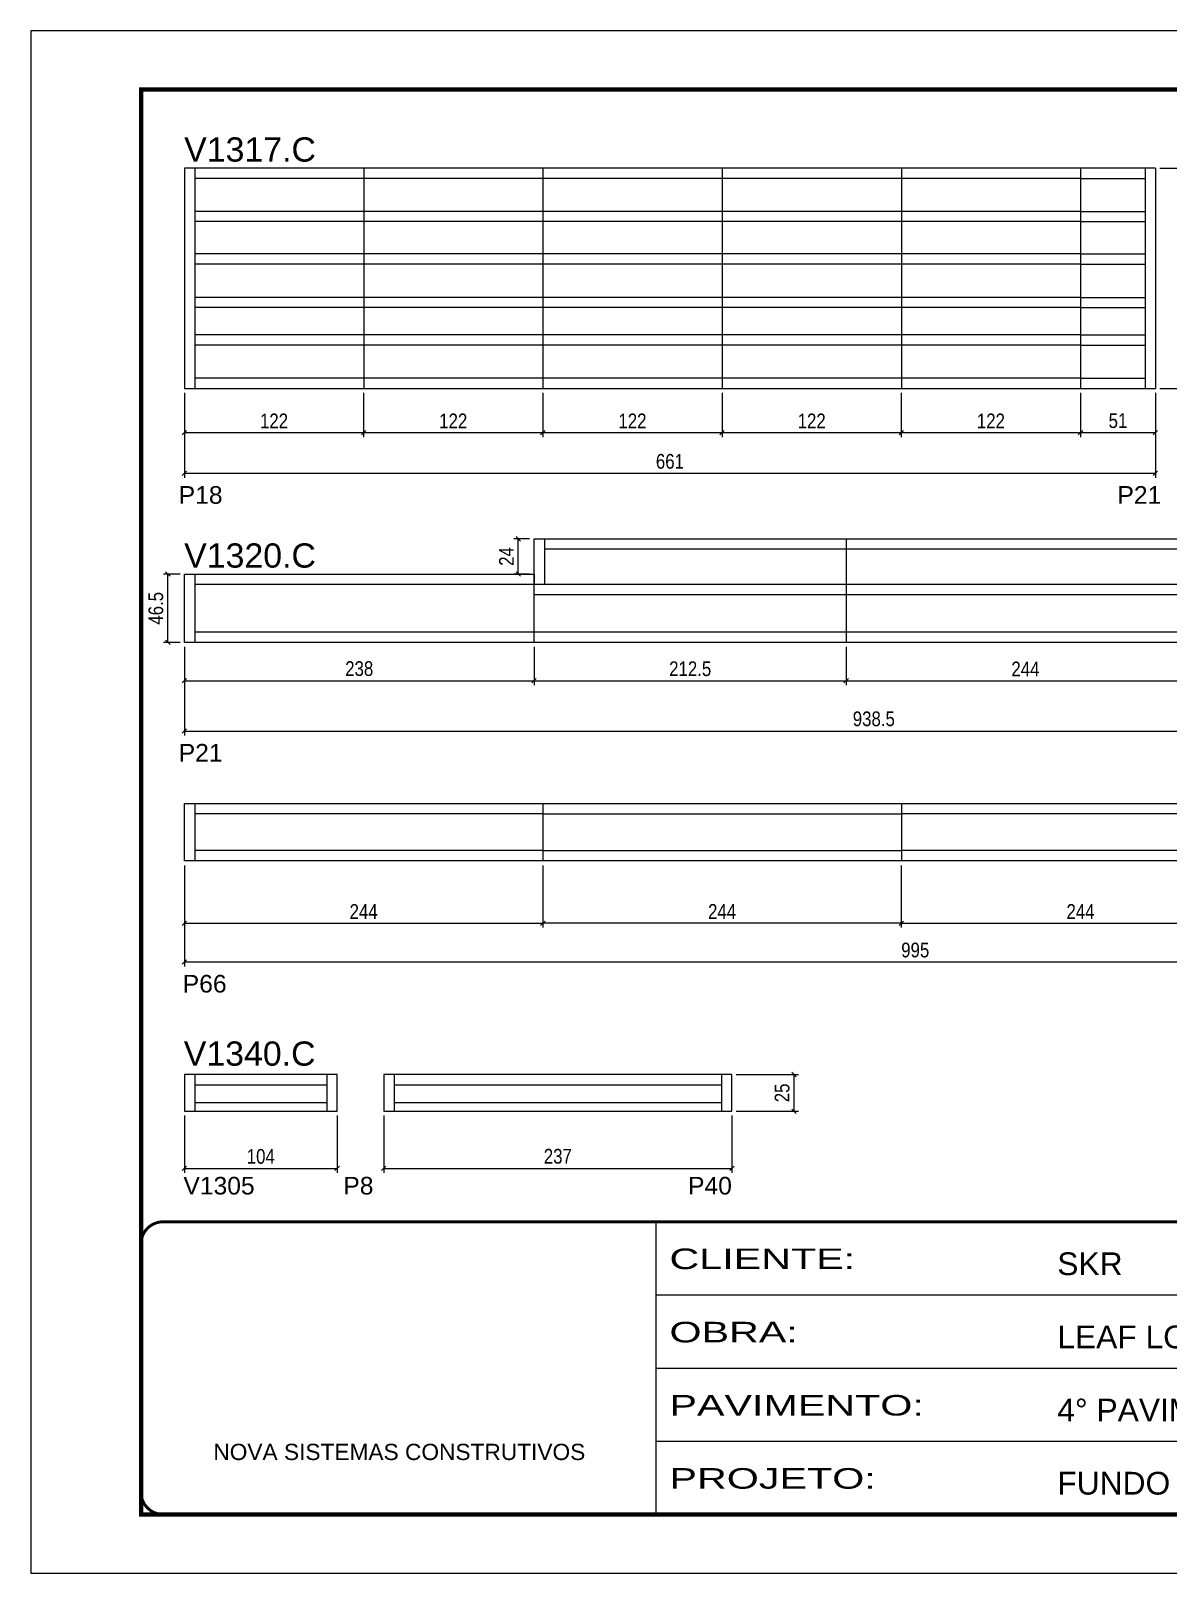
# Model space of a CAD drawing. Extents: x -4041 to 8212, y 239 to 4735.
# Drawn here: x 6727 to 7501, y 2537 to 3587 of the extents above; entities that cross this region are included whole.
import ezdxf

# ---------------------------------------------------------------- set-up
doc = ezdxf.new("R2010")
doc.units = 0
doc.linetypes.add('CONTINUO', pattern=[0])
doc.linetypes.add('DASHED', pattern=[0.75, 0.5, -0.25])
for name, color, linetype in [('5', 5, 'Continuous'), ('COTA', 241, 'Continuous'), ('NOMENCLATURA', 7, 'Continuous'), ('Painéis', 200, 'Continuous'), ('SARR_2.2x7', 40, 'Continuous')]:
    doc.layers.add(name, color=color, linetype=linetype)
doc.layers.add('Folhas', color=255, linetype='Continuous', lineweight=9)
doc.layers.add('SARRAFO DE PRESSAO', color=251, linetype='DASHED', lineweight=9)
doc.styles.add('ARIAL', font='arial.ttf')
doc.styles.add('COTA TECNICA', font='techl___.ttf', dxfattribs={"height": 10})
doc.styles.add('COTA TECNICA-50', font='techl___.ttf', dxfattribs={"height": 10})
doc.styles.get("Standard").update_dxf_attribs({"font": 'arial.ttf'})
doc.styles.add('Tecnologia', font='')
doc.styles.get('Tecnologia').set_extended_font_data('Forgotten Futurist')
doc.dimstyles.new('COTA PAINEL-50', dxfattribs={"dimtxt": 10, "dimasz": 3, "dimexe": 3, "dimexo": 3, "dimgap": 3, "dimtad": 1, "dimdec": 1, "dimzin": 12, "dimdsep": 46, "dimtxsty": 'COTA TECNICA-50', "dimblk1": 'OBLIQUE', "dimblk2": 'OBLIQUE', "dimsah": 1, "dimcen": 0.9, "dimclrd": 4, "dimclre": 4, "dimclrt": 240, "dimadec": 1, "dimazin": 3, "dimtfac": 1, "dimtdec": 1, "dimtmove": 0, "dimatfit": 3, "dimfxl": 1, "dimtolj": 1, "dimtzin": 12, "dimarcsym": 0})
doc.dimstyles.new('PAINEL', dxfattribs={"dimtxt": 10, "dimasz": 3, "dimexe": 3, "dimexo": 3, "dimgap": 3, "dimtad": 1, "dimdec": 1, "dimzin": 12, "dimdsep": 46, "dimtxsty": 'COTA TECNICA', "dimblk1": 'OBLIQUE', "dimblk2": 'OBLIQUE', "dimsah": 1, "dimcen": 0.9, "dimclrd": 4, "dimclre": 4, "dimclrt": 240, "dimadec": 1, "dimazin": 3, "dimtfac": 1, "dimtdec": 1, "dimtmove": 0, "dimatfit": 3, "dimfxl": 1, "dimtolj": 1, "dimtzin": 12, "dimarcsym": 0})

# ---------------------------------------------------------------- blocks, each defined once
blk = doc.blocks.new('9999999999')
at = {"color": 30, "linetype": 'CONTINUO'}
for p, q in [((98564.6, 34230.2), (98564.6, 34429.4)), ((98564.6, 34379.6), (99584, 34379.6)), ((98564.6, 34329.8), (99488, 34329.8)), ((98564.6, 34280), (99488, 34280))]:
    blk.add_line(p, q, dxfattribs=at)
at = {"color": 30, "linetype": 'CONTINUO', "const_width": 2}
blk.add_lwpolyline([(99584, 34230.2), (99584, 34414.4, 0.414214), (99569, 34429.4), (98229, 34429.4, 0.414214), (98214, 34414.4), (98214, 34245.2, 0.414214), (98229, 34230.2), (99584, 34230.2)], format="xyb", dxfattribs=at)
at = {"layer": 'Folhas'}
blk.add_lwpolyline([(98139, 34190.2), (99624, 34190.2), (99624, 35240.2), (98139, 35240.2)], close=True, dxfattribs=at)
at = {"layer": 'Folhas', "color": 30, "const_width": 3}
blk.add_lwpolyline([(98214, 34230.2), (99584, 34230.2), (99584, 35200.2), (98214, 35200.2)], close=True, dxfattribs=at)
at = {"color": 7, "linetype": 'Continuous', "ltscale": 5, "style": 'ARIAL'}
for s, height, p in [('SKR', 15.48, (98837.7, 34393.1)), ('LEAF LOEFGREN', 15.483, (98837.7, 34343.3)), ('4° PAVIMENTO', 15.483, (98837.7, 34293.5)), ('NOVA SISTEMAS CONSTRUTIVOS', 11.059, (98263.2, 34267.2)), ('FUNDO DE VIGAS', 15.483, (98837.7, 34243.7))]:
    blk.add_text(s, height=height, dxfattribs=at).set_placement(p)
at = {"layer": 'Folhas', "color": 7, "style": 'Tecnologia', "width": 1.5}
for s, p in [('CLIENTE:', (98573.7, 34397.2)), ('OBRA:', (98573.7, 34347.3)), ('PAVIMENTO:', (98573.7, 34297.5)), ('PROJETO:', (98573.7, 34247.7))]:
    blk.add_text(s, height=14, dxfattribs=at).set_placement(p)
blk = doc.blocks.new('_Oblique')
at = {"color": 0, "linetype": 'ByBlock', "lineweight": -2}
blk.add_line((-0.5, -0.5), (0.5, 0.5), dxfattribs=at)
blk = doc.blocks.new('*D220')
at = {"layer": 'COTA', "color": 4, "lineweight": -2, "transparency": 16777216}
for p, q in [((6831.8, 3340.2), (6831.8, 3282.4)), ((7492.8, 3340.2), (7492.8, 3282.4)), ((6831.8, 3285.4), (7492.8, 3285.4))]:
    blk.add_line(p, q, dxfattribs=at)
at = {"layer": 'Defpoints', "color": 0, "transparency": 16777216}
for p in [(6831.8, 3343.2), (7492.8, 3343.2), (7492.8, 3285.4)]:
    blk.add_point(p, dxfattribs=at)
at = {"layer": 'COTA', "color": 4, "lineweight": -2, "transparency": 16777216, "xscale": 3, "yscale": 3, "zscale": 3, "rotation": 180}
blk.add_blockref('_Oblique', (6831.8, 3285.4), dxfattribs=at)
at = {"layer": 'COTA', "color": 4, "lineweight": -2, "transparency": 16777216, "xscale": 3, "yscale": 3, "zscale": 3}
blk.add_blockref('_Oblique', (7492.8, 3285.4), dxfattribs=at)
at = {"layer": 'COTA', "color": 240, "transparency": 16777216, "insert": (7162.3, 3293.5), "char_height": 10, "attachment_point": 5, "style": 'COTA TECNICA'}
blk.add_mtext('\\A1;661', dxfattribs=at)
blk = doc.blocks.new('*D221')
at = {"layer": 'COTA', "color": 4, "lineweight": -2, "transparency": 16777216}
for p, q in [((6831.8, 3340.2), (6831.8, 3310.1)), ((6953.8, 3340.2), (6953.8, 3310.1)), ((6831.8, 3313.1), (6953.8, 3313.1))]:
    blk.add_line(p, q, dxfattribs=at)
at = {"layer": 'Defpoints', "color": 0, "transparency": 16777216}
for p in [(6831.8, 3343.2), (6953.8, 3343.2), (6953.8, 3313.1)]:
    blk.add_point(p, dxfattribs=at)
at = {"layer": 'COTA', "color": 4, "lineweight": -2, "transparency": 16777216, "xscale": 3, "yscale": 3, "zscale": 3, "rotation": 180}
blk.add_blockref('_Oblique', (6831.8, 3313.1), dxfattribs=at)
at = {"layer": 'COTA', "color": 4, "lineweight": -2, "transparency": 16777216, "xscale": 3, "yscale": 3, "zscale": 3}
blk.add_blockref('_Oblique', (6953.8, 3313.1), dxfattribs=at)
at = {"layer": 'COTA', "color": 240, "transparency": 16777216, "insert": (6892.8, 3321.1), "char_height": 10, "attachment_point": 5, "style": 'COTA TECNICA'}
blk.add_mtext('\\A1;122', dxfattribs=at)
blk = doc.blocks.new('*D222')
at = {"layer": 'COTA', "color": 4, "lineweight": -2, "transparency": 16777216}
for p, q in [((6953.8, 3340.2), (6953.8, 3310.1)), ((7075.8, 3340.2), (7075.8, 3310.1)), ((6953.8, 3313.1), (7075.8, 3313.1))]:
    blk.add_line(p, q, dxfattribs=at)
at = {"layer": 'Defpoints', "color": 0, "transparency": 16777216}
for p in [(6953.8, 3343.2), (7075.8, 3343.2), (7075.8, 3313.1)]:
    blk.add_point(p, dxfattribs=at)
at = {"layer": 'COTA', "color": 4, "lineweight": -2, "transparency": 16777216, "xscale": 3, "yscale": 3, "zscale": 3, "rotation": 180}
blk.add_blockref('_Oblique', (6953.8, 3313.1), dxfattribs=at)
at = {"layer": 'COTA', "color": 4, "lineweight": -2, "transparency": 16777216, "xscale": 3, "yscale": 3, "zscale": 3}
blk.add_blockref('_Oblique', (7075.8, 3313.1), dxfattribs=at)
at = {"layer": 'COTA', "color": 240, "transparency": 16777216, "insert": (7014.8, 3321.1), "char_height": 10, "attachment_point": 5, "style": 'COTA TECNICA'}
blk.add_mtext('\\A1;122', dxfattribs=at)
blk = doc.blocks.new('*D223')
at = {"layer": 'COTA', "color": 4, "lineweight": -2, "transparency": 16777216}
for p, q in [((7075.8, 3340.2), (7075.8, 3310.1)), ((7197.8, 3340.2), (7197.8, 3310.1)), ((7075.8, 3313.1), (7197.8, 3313.1))]:
    blk.add_line(p, q, dxfattribs=at)
at = {"layer": 'Defpoints', "color": 0, "transparency": 16777216}
for p in [(7075.8, 3343.2), (7197.8, 3343.2), (7197.8, 3313.1)]:
    blk.add_point(p, dxfattribs=at)
at = {"layer": 'COTA', "color": 4, "lineweight": -2, "transparency": 16777216, "xscale": 3, "yscale": 3, "zscale": 3, "rotation": 180}
blk.add_blockref('_Oblique', (7075.8, 3313.1), dxfattribs=at)
at = {"layer": 'COTA', "color": 4, "lineweight": -2, "transparency": 16777216, "xscale": 3, "yscale": 3, "zscale": 3}
blk.add_blockref('_Oblique', (7197.8, 3313.1), dxfattribs=at)
at = {"layer": 'COTA', "color": 240, "transparency": 16777216, "insert": (7136.8, 3321.1), "char_height": 10, "attachment_point": 5, "style": 'COTA TECNICA'}
blk.add_mtext('\\A1;122', dxfattribs=at)
blk = doc.blocks.new('*D224')
at = {"layer": 'COTA', "color": 4, "lineweight": -2, "transparency": 16777216}
for p, q in [((7197.8, 3340.2), (7197.8, 3310.1)), ((7319.8, 3340.2), (7319.8, 3310.1)), ((7197.8, 3313.1), (7319.8, 3313.1))]:
    blk.add_line(p, q, dxfattribs=at)
at = {"layer": 'Defpoints', "color": 0, "transparency": 16777216}
for p in [(7197.8, 3343.2), (7319.8, 3343.2), (7319.8, 3313.1)]:
    blk.add_point(p, dxfattribs=at)
at = {"layer": 'COTA', "color": 4, "lineweight": -2, "transparency": 16777216, "xscale": 3, "yscale": 3, "zscale": 3, "rotation": 180}
blk.add_blockref('_Oblique', (7197.8, 3313.1), dxfattribs=at)
at = {"layer": 'COTA', "color": 4, "lineweight": -2, "transparency": 16777216, "xscale": 3, "yscale": 3, "zscale": 3}
blk.add_blockref('_Oblique', (7319.8, 3313.1), dxfattribs=at)
at = {"layer": 'COTA', "color": 240, "transparency": 16777216, "insert": (7258.8, 3321.1), "char_height": 10, "attachment_point": 5, "style": 'COTA TECNICA'}
blk.add_mtext('\\A1;122', dxfattribs=at)
blk = doc.blocks.new('*D225')
at = {"layer": 'COTA', "color": 4, "lineweight": -2, "transparency": 16777216}
for p, q in [((7319.8, 3340.2), (7319.8, 3310.1)), ((7441.8, 3340.2), (7441.8, 3310.1)), ((7319.8, 3313.1), (7441.8, 3313.1))]:
    blk.add_line(p, q, dxfattribs=at)
at = {"layer": 'Defpoints', "color": 0, "transparency": 16777216}
for p in [(7319.8, 3343.2), (7441.8, 3343.2), (7441.8, 3313.1)]:
    blk.add_point(p, dxfattribs=at)
at = {"layer": 'COTA', "color": 4, "lineweight": -2, "transparency": 16777216, "xscale": 3, "yscale": 3, "zscale": 3, "rotation": 180}
blk.add_blockref('_Oblique', (7319.8, 3313.1), dxfattribs=at)
at = {"layer": 'COTA', "color": 4, "lineweight": -2, "transparency": 16777216, "xscale": 3, "yscale": 3, "zscale": 3}
blk.add_blockref('_Oblique', (7441.8, 3313.1), dxfattribs=at)
at = {"layer": 'COTA', "color": 240, "transparency": 16777216, "insert": (7380.8, 3321.1), "char_height": 10, "attachment_point": 5, "style": 'COTA TECNICA'}
blk.add_mtext('\\A1;122', dxfattribs=at)
blk = doc.blocks.new('*D226')
at = {"layer": 'COTA', "color": 4, "lineweight": -2, "transparency": 16777216}
for p, q in [((7441.8, 3340.2), (7441.8, 3310.1)), ((7492.8, 3340.2), (7492.8, 3310.1)), ((7441.8, 3313.1), (7492.8, 3313.1))]:
    blk.add_line(p, q, dxfattribs=at)
at = {"layer": 'Defpoints', "color": 0, "transparency": 16777216}
for p in [(7441.8, 3343.2), (7492.8, 3343.2), (7492.8, 3313.1)]:
    blk.add_point(p, dxfattribs=at)
at = {"layer": 'COTA', "color": 4, "lineweight": -2, "transparency": 16777216, "xscale": 3, "yscale": 3, "zscale": 3, "rotation": 180}
blk.add_blockref('_Oblique', (7441.8, 3313.1), dxfattribs=at)
at = {"layer": 'COTA', "color": 4, "lineweight": -2, "transparency": 16777216, "xscale": 3, "yscale": 3, "zscale": 3}
blk.add_blockref('_Oblique', (7492.8, 3313.1), dxfattribs=at)
at = {"layer": 'COTA', "color": 240, "transparency": 16777216, "insert": (7467.3, 3321.2), "char_height": 10, "attachment_point": 5, "style": 'COTA TECNICA'}
blk.add_mtext('\\A1;51', dxfattribs=at)
blk = doc.blocks.new('*D227')
at = {"layer": 'COTA', "color": 4, "lineweight": -2, "transparency": 16777216}
for p, q in [((7495.8, 3493.2), (7533.5, 3493.2)), ((7530.5, 3493.2), (7530.5, 3343.2)), ((7495.8, 3343.2), (7533.5, 3343.2))]:
    blk.add_line(p, q, dxfattribs=at)
at = {"layer": 'Defpoints', "color": 0, "transparency": 16777216}
for p in [(7492.8, 3493.2), (7492.8, 3343.2), (7530.5, 3343.2)]:
    blk.add_point(p, dxfattribs=at)
at = {"layer": 'COTA', "color": 4, "lineweight": -2, "transparency": 16777216, "xscale": 3, "yscale": 3, "zscale": 3}
for p, rotation in [((7530.5, 3493.2), 90), ((7530.5, 3343.2), 270)]:
    blk.add_blockref('_Oblique', p, dxfattribs=dict(at, rotation=rotation))
at = {"layer": 'COTA', "color": 240, "transparency": 16777216, "insert": (7522.4, 3418.2), "char_height": 10, "attachment_point": 5, "rotation": 90, "style": 'COTA TECNICA'}
blk.add_mtext('\\A1;150', dxfattribs=at)
blk = doc.blocks.new('*D228')
at = {"layer": 'COTA', "color": 4, "lineweight": -2, "transparency": 16777216}
for p, q in [((6828.8, 3216.8), (6817.5, 3216.8)), ((6820.5, 3170.3), (6820.5, 3216.8)), ((6828.8, 3170.3), (6817.5, 3170.3))]:
    blk.add_line(p, q, dxfattribs=at)
at = {"layer": 'Defpoints', "color": 0, "transparency": 16777216}
for p in [(6820.5, 3216.8), (6831.8, 3216.8), (6831.8, 3170.3)]:
    blk.add_point(p, dxfattribs=at)
at = {"layer": 'COTA', "color": 4, "lineweight": -2, "transparency": 16777216, "xscale": 3, "yscale": 3, "zscale": 3}
for p, rotation in [((6820.5, 3216.8), 90), ((6820.5, 3170.3), 270)]:
    blk.add_blockref('_Oblique', p, dxfattribs=dict(at, rotation=rotation))
at = {"layer": 'COTA', "color": 240, "transparency": 16777216, "insert": (6812.4, 3193.5), "char_height": 10, "attachment_point": 5, "rotation": 90, "style": 'COTA TECNICA'}
blk.add_mtext('\\A1;46.5', dxfattribs=at)
blk = doc.blocks.new('*D230')
at = {"layer": 'COTA', "color": 4, "lineweight": -2, "transparency": 16777216}
for p, q in [((7066.8, 3240.8), (7056.1, 3240.8)), ((7059.1, 3216.8), (7059.1, 3240.8)), ((7066.8, 3216.8), (7056.1, 3216.8))]:
    blk.add_line(p, q, dxfattribs=at)
at = {"layer": 'Defpoints', "color": 0, "transparency": 16777216}
for p in [(7059.1, 3240.8), (7069.8, 3240.8), (7069.8, 3216.8)]:
    blk.add_point(p, dxfattribs=at)
at = {"layer": 'COTA', "color": 4, "lineweight": -2, "transparency": 16777216, "xscale": 3, "yscale": 3, "zscale": 3}
for p, rotation in [((7059.1, 3240.8), 90), ((7059.1, 3216.8), 270)]:
    blk.add_blockref('_Oblique', p, dxfattribs=dict(at, rotation=rotation))
at = {"layer": 'COTA', "color": 240, "transparency": 16777216, "insert": (7051, 3228.8), "char_height": 10, "attachment_point": 5, "rotation": 90, "style": 'COTA TECNICA'}
blk.add_mtext('\\A1;24', dxfattribs=at)
blk = doc.blocks.new('*D231')
at = {"layer": 'COTA', "color": 4, "lineweight": -2, "transparency": 16777216}
for p, q in [((6831.8, 3167.3), (6831.8, 3106.9)), ((7770.3, 3167.3), (7770.3, 3106.9)), ((6831.8, 3109.9), (7770.3, 3109.9))]:
    blk.add_line(p, q, dxfattribs=at)
at = {"layer": 'Defpoints', "color": 0, "transparency": 16777216}
for p in [(6831.8, 3170.3), (7770.3, 3170.3), (7770.3, 3109.9)]:
    blk.add_point(p, dxfattribs=at)
at = {"layer": 'COTA', "color": 4, "lineweight": -2, "transparency": 16777216, "xscale": 3, "yscale": 3, "zscale": 3, "rotation": 180}
blk.add_blockref('_Oblique', (6831.8, 3109.9), dxfattribs=at)
at = {"layer": 'COTA', "color": 4, "lineweight": -2, "transparency": 16777216, "xscale": 3, "yscale": 3, "zscale": 3}
blk.add_blockref('_Oblique', (7770.3, 3109.9), dxfattribs=at)
at = {"layer": 'COTA', "color": 240, "transparency": 16777216, "insert": (7301.1, 3118.2), "char_height": 10, "attachment_point": 5, "style": 'COTA TECNICA'}
blk.add_mtext('\\A1;938.5', dxfattribs=at)
blk = doc.blocks.new('*D232')
at = {"layer": 'COTA', "color": 4, "lineweight": -2, "transparency": 16777216}
for p, q in [((6831.8, 3167.3), (6831.8, 3141.2)), ((7069.8, 3167.3), (7069.8, 3141.2)), ((6831.8, 3144.2), (7069.8, 3144.2))]:
    blk.add_line(p, q, dxfattribs=at)
at = {"layer": 'Defpoints', "color": 0, "transparency": 16777216}
for p in [(6831.8, 3170.3), (7069.8, 3170.3), (7069.8, 3144.2)]:
    blk.add_point(p, dxfattribs=at)
at = {"layer": 'COTA', "color": 4, "lineweight": -2, "transparency": 16777216, "xscale": 3, "yscale": 3, "zscale": 3, "rotation": 180}
blk.add_blockref('_Oblique', (6831.8, 3144.2), dxfattribs=at)
at = {"layer": 'COTA', "color": 4, "lineweight": -2, "transparency": 16777216, "xscale": 3, "yscale": 3, "zscale": 3}
blk.add_blockref('_Oblique', (7069.8, 3144.2), dxfattribs=at)
at = {"layer": 'COTA', "color": 240, "transparency": 16777216, "insert": (6950.8, 3152.4), "char_height": 10, "attachment_point": 5, "style": 'COTA TECNICA'}
blk.add_mtext('\\A1;238', dxfattribs=at)
blk = doc.blocks.new('*D233')
at = {"layer": 'COTA', "color": 4, "lineweight": -2, "transparency": 16777216}
for p, q in [((7069.8, 3167.3), (7069.8, 3141.2)), ((7282.3, 3167.3), (7282.3, 3141.2)), ((7069.8, 3144.2), (7282.3, 3144.2))]:
    blk.add_line(p, q, dxfattribs=at)
at = {"layer": 'Defpoints', "color": 0, "transparency": 16777216}
for p in [(7069.8, 3170.3), (7282.3, 3170.3), (7282.3, 3144.2)]:
    blk.add_point(p, dxfattribs=at)
at = {"layer": 'COTA', "color": 4, "lineweight": -2, "transparency": 16777216, "xscale": 3, "yscale": 3, "zscale": 3, "rotation": 180}
blk.add_blockref('_Oblique', (7069.8, 3144.2), dxfattribs=at)
at = {"layer": 'COTA', "color": 4, "lineweight": -2, "transparency": 16777216, "xscale": 3, "yscale": 3, "zscale": 3}
blk.add_blockref('_Oblique', (7282.3, 3144.2), dxfattribs=at)
at = {"layer": 'COTA', "color": 240, "transparency": 16777216, "insert": (7176.1, 3152.3), "char_height": 10, "attachment_point": 5, "style": 'COTA TECNICA'}
blk.add_mtext('\\A1;212.5', dxfattribs=at)
blk = doc.blocks.new('*D234')
at = {"layer": 'COTA', "color": 4, "lineweight": -2, "transparency": 16777216}
for p, q in [((7282.3, 3167.3), (7282.3, 3141.2)), ((7526.3, 3167.3), (7526.3, 3141.2)), ((7282.3, 3144.2), (7526.3, 3144.2))]:
    blk.add_line(p, q, dxfattribs=at)
at = {"layer": 'Defpoints', "color": 0, "transparency": 16777216}
for p in [(7282.3, 3170.3), (7526.3, 3170.3), (7526.3, 3144.2)]:
    blk.add_point(p, dxfattribs=at)
at = {"layer": 'COTA', "color": 4, "lineweight": -2, "transparency": 16777216, "xscale": 3, "yscale": 3, "zscale": 3, "rotation": 180}
blk.add_blockref('_Oblique', (7282.3, 3144.2), dxfattribs=at)
at = {"layer": 'COTA', "color": 4, "lineweight": -2, "transparency": 16777216, "xscale": 3, "yscale": 3, "zscale": 3}
blk.add_blockref('_Oblique', (7526.3, 3144.2), dxfattribs=at)
at = {"layer": 'COTA', "color": 240, "transparency": 16777216, "insert": (7404.3, 3152.2), "char_height": 10, "attachment_point": 5, "style": 'COTA TECNICA'}
blk.add_mtext('\\A1;244', dxfattribs=at)
blk = doc.blocks.new('*D237')
at = {"layer": 'COTA', "color": 4, "lineweight": -2, "transparency": 16777216}
for p, q in [((6831.8, 3018.5), (6831.8, 2949.7)), ((7826.8, 3018.5), (7826.8, 2949.7)), ((7826.8, 2952.7), (6831.8, 2952.7))]:
    blk.add_line(p, q, dxfattribs=at)
at = {"layer": 'Defpoints', "color": 0, "transparency": 16777216}
for p in [(6831.8, 3021.5), (7826.8, 3021.5), (6831.8, 2952.7)]:
    blk.add_point(p, dxfattribs=at)
at = {"layer": 'COTA', "color": 4, "lineweight": -2, "transparency": 16777216, "xscale": 3, "yscale": 3, "zscale": 3, "rotation": 180}
blk.add_blockref('_Oblique', (6831.8, 2952.7), dxfattribs=at)
at = {"layer": 'COTA', "color": 4, "lineweight": -2, "transparency": 16777216, "xscale": 3, "yscale": 3, "zscale": 3}
blk.add_blockref('_Oblique', (7826.8, 2952.7), dxfattribs=at)
at = {"layer": 'COTA', "color": 240, "transparency": 16777216, "insert": (7329.3, 2960.8), "char_height": 10, "attachment_point": 5, "style": 'COTA TECNICA'}
blk.add_mtext('\\A1;995', dxfattribs=at)
blk = doc.blocks.new('*D238')
at = {"layer": 'COTA', "color": 4, "lineweight": -2, "transparency": 16777216}
for p, q in [((6831.8, 3018.5), (6831.8, 2976.1)), ((7075.8, 3018.5), (7075.8, 2976.1)), ((6831.8, 2979.1), (7075.8, 2979.1))]:
    blk.add_line(p, q, dxfattribs=at)
at = {"layer": 'Defpoints', "color": 0, "transparency": 16777216}
for p in [(6831.8, 3021.5), (7075.8, 3021.5), (7075.8, 2979.1)]:
    blk.add_point(p, dxfattribs=at)
at = {"layer": 'COTA', "color": 4, "lineweight": -2, "transparency": 16777216, "xscale": 3, "yscale": 3, "zscale": 3, "rotation": 180}
blk.add_blockref('_Oblique', (6831.8, 2979.1), dxfattribs=at)
at = {"layer": 'COTA', "color": 4, "lineweight": -2, "transparency": 16777216, "xscale": 3, "yscale": 3, "zscale": 3}
blk.add_blockref('_Oblique', (7075.8, 2979.1), dxfattribs=at)
at = {"layer": 'COTA', "color": 240, "transparency": 16777216, "insert": (6953.8, 2987.1), "char_height": 10, "attachment_point": 5, "style": 'COTA TECNICA'}
blk.add_mtext('\\A1;244', dxfattribs=at)
blk = doc.blocks.new('*D239')
at = {"layer": 'COTA', "color": 4, "lineweight": -2, "transparency": 16777216}
for p, q in [((7075.8, 3018.5), (7075.8, 2976.1)), ((7319.8, 3018.5), (7319.8, 2976.1)), ((7319.8, 2979.1), (7075.8, 2979.1))]:
    blk.add_line(p, q, dxfattribs=at)
at = {"layer": 'Defpoints', "color": 0, "transparency": 16777216}
for p in [(7075.8, 3021.5), (7319.8, 3021.5), (7075.8, 2979.1)]:
    blk.add_point(p, dxfattribs=at)
at = {"layer": 'COTA', "color": 4, "lineweight": -2, "transparency": 16777216, "xscale": 3, "yscale": 3, "zscale": 3, "rotation": 180}
blk.add_blockref('_Oblique', (7075.8, 2979.1), dxfattribs=at)
at = {"layer": 'COTA', "color": 4, "lineweight": -2, "transparency": 16777216, "xscale": 3, "yscale": 3, "zscale": 3}
blk.add_blockref('_Oblique', (7319.8, 2979.1), dxfattribs=at)
at = {"layer": 'COTA', "color": 240, "transparency": 16777216, "insert": (7197.8, 2987.1), "char_height": 10, "attachment_point": 5, "style": 'COTA TECNICA'}
blk.add_mtext('\\A1;244', dxfattribs=at)
blk = doc.blocks.new('*D240')
at = {"layer": 'COTA', "color": 4, "lineweight": -2, "transparency": 16777216}
for p, q in [((7319.8, 3018.5), (7319.8, 2976.1)), ((7563.8, 3018.5), (7563.8, 2976.1)), ((7319.8, 2979.1), (7563.8, 2979.1))]:
    blk.add_line(p, q, dxfattribs=at)
at = {"layer": 'Defpoints', "color": 0, "transparency": 16777216}
for p in [(7319.8, 3021.5), (7563.8, 3021.5), (7563.8, 2979.1)]:
    blk.add_point(p, dxfattribs=at)
at = {"layer": 'COTA', "color": 4, "lineweight": -2, "transparency": 16777216, "xscale": 3, "yscale": 3, "zscale": 3, "rotation": 180}
blk.add_blockref('_Oblique', (7319.8, 2979.1), dxfattribs=at)
at = {"layer": 'COTA', "color": 4, "lineweight": -2, "transparency": 16777216, "xscale": 3, "yscale": 3, "zscale": 3}
blk.add_blockref('_Oblique', (7563.8, 2979.1), dxfattribs=at)
at = {"layer": 'COTA', "color": 240, "transparency": 16777216, "insert": (7441.8, 2987.1), "char_height": 10, "attachment_point": 5, "style": 'COTA TECNICA'}
blk.add_mtext('\\A1;244', dxfattribs=at)
blk = doc.blocks.new('*D360')
at = {"layer": 'COTA', "color": 4, "linetype": 'ByBlock', "lineweight": -2, "transparency": 16777216}
for p, q in [((6831.8, 2848.1), (6831.8, 2809.2)), ((6935.8, 2848.1), (6935.8, 2809.2)), ((6831.8, 2812.2), (6935.8, 2812.2))]:
    blk.add_line(p, q, dxfattribs=at)
at = {"layer": 'Defpoints', "color": 0, "linetype": 'ByBlock', "transparency": 16777216}
for p in [(6831.8, 2851.1), (6935.8, 2851.1), (6935.8, 2812.2)]:
    blk.add_point(p, dxfattribs=at)
at = {"layer": 'COTA', "color": 4, "linetype": 'ByBlock', "lineweight": -2, "transparency": 16777216, "xscale": 3, "yscale": 3, "zscale": 3, "rotation": 180}
blk.add_blockref('_Oblique', (6831.8, 2812.2), dxfattribs=at)
at = {"layer": 'COTA', "color": 4, "linetype": 'ByBlock', "lineweight": -2, "transparency": 16777216, "xscale": 3, "yscale": 3, "zscale": 3}
blk.add_blockref('_Oblique', (6935.8, 2812.2), dxfattribs=at)
at = {"layer": 'COTA', "color": 240, "linetype": 'ByBlock', "transparency": 16777216, "insert": (6883.8, 2820.3), "char_height": 10, "attachment_point": 5, "style": 'COTA TECNICA-50'}
blk.add_mtext('\\A1;104', dxfattribs=at)
blk = doc.blocks.new('*D361')
at = {"layer": 'COTA', "color": 4, "linetype": 'ByBlock', "lineweight": -2, "transparency": 16777216}
for p, q in [((6967.5, 2848.1), (6967.5, 2809.2)), ((7204.5, 2848.1), (7204.5, 2809.2)), ((6967.5, 2812.2), (7204.5, 2812.2))]:
    blk.add_line(p, q, dxfattribs=at)
at = {"layer": 'Defpoints', "color": 0, "linetype": 'ByBlock', "transparency": 16777216}
for p in [(6967.5, 2851.1), (7204.5, 2851.1), (7204.5, 2812.2)]:
    blk.add_point(p, dxfattribs=at)
at = {"layer": 'COTA', "color": 4, "linetype": 'ByBlock', "lineweight": -2, "transparency": 16777216, "xscale": 3, "yscale": 3, "zscale": 3, "rotation": 180}
blk.add_blockref('_Oblique', (6967.5, 2812.2), dxfattribs=at)
at = {"layer": 'COTA', "color": 4, "linetype": 'ByBlock', "lineweight": -2, "transparency": 16777216, "xscale": 3, "yscale": 3, "zscale": 3}
blk.add_blockref('_Oblique', (7204.5, 2812.2), dxfattribs=at)
at = {"layer": 'COTA', "color": 240, "linetype": 'ByBlock', "transparency": 16777216, "insert": (7086, 2820.4), "char_height": 10, "attachment_point": 5, "style": 'COTA TECNICA-50'}
blk.add_mtext('\\A1;237', dxfattribs=at)
blk = doc.blocks.new('*D362')
at = {"layer": 'COTA', "color": 4, "lineweight": -2, "transparency": 16777216}
for p, q in [((7207.5, 2876.1), (7249.8, 2876.1)), ((7246.8, 2851.1), (7246.8, 2876.1)), ((7207.5, 2851.1), (7249.8, 2851.1))]:
    blk.add_line(p, q, dxfattribs=at)
at = {"layer": 'Defpoints', "color": 0, "transparency": 16777216}
for p in [(7204.5, 2876.1), (7246.8, 2876.1), (7204.5, 2851.1)]:
    blk.add_point(p, dxfattribs=at)
at = {"layer": 'COTA', "color": 4, "lineweight": -2, "transparency": 16777216, "xscale": 3, "yscale": 3, "zscale": 3}
for p, rotation in [((7246.8, 2876.1), 90), ((7246.8, 2851.1), 270)]:
    blk.add_blockref('_Oblique', p, dxfattribs=dict(at, rotation=rotation))
at = {"layer": 'COTA', "color": 240, "transparency": 16777216, "insert": (7238.7, 2863.6), "char_height": 10, "attachment_point": 5, "rotation": 90, "style": 'COTA TECNICA'}
blk.add_mtext('\\A1;25', dxfattribs=at)

msp = doc.modelspace()

# ---------------------------------------------------------------- linework, layer by layer
at = {"layer": 'COTA'}
for p in [(7069.84, 3216.77), (7076.84, 3209.77)]:
    msp.add_line(p, (7069.84, 3209.77), dxfattribs=at)
at = {"layer": 'Painéis'}
for p, q in [((7492.84, 3493.18), (6831.84, 3493.18)), ((6831.84, 3493.18), (6831.84, 3343.18)), ((6953.84, 3493.18), (6953.84, 3343.18)), ((7075.84, 3493.18), (7075.84, 3343.18)), ((7197.84, 3493.18), (7197.84, 3343.18)), ((7319.84, 3493.18), (7319.84, 3343.18)), ((7441.84, 3493.18), (7441.84, 3343.18)), ((7492.84, 3493.18), (7492.84, 3343.18)), ((6831.84, 3343.18), (7492.84, 3343.18)), ((7069.84, 3170.27), (7069.84, 3240.77)), ((7069.84, 3240.77), (7770.24, 3240.77)), ((7282.24, 3240.77), (7282.34, 3170.27)), ((6831.84, 3216.77), (7069.84, 3216.77)), ((6831.84, 3170.27), (6831.84, 3216.77)), ((7770.34, 3170.27), (6831.84, 3170.27)), ((7075.84, 3060.54), (7075.84, 3021.54)), ((7075.84, 3060.54), (7075.84, 3021.54)), ((7319.84, 3060.54), (7319.84, 3021.54)), ((7319.84, 3060.54), (7319.84, 3021.54))]:
    msp.add_line(p, q, dxfattribs=at)
msp.add_lwpolyline([(6831.84, 3060.54), (7826.84, 3060.54), (7826.84, 3021.54), (6831.84, 3021.54)], close=True, dxfattribs=at)
at = {"layer": 'Painéis', "linetype": 'ByBlock'}
for points in [[(6831.84, 2876.06), (6831.84, 2851.06), (6935.84, 2851.06), (6935.84, 2876.06)], [(6967.52, 2876.06), (6967.52, 2851.06), (7204.52, 2851.06), (7204.52, 2876.06)]]:
    msp.add_lwpolyline(points, close=True, dxfattribs=at)
at = {"layer": 'SARR_2.2x7', "linetype": 'Continuous'}
for p, q in [((6838.84, 3493.18), (6838.84, 3343.18)), ((6953.84, 3486.18), (6838.84, 3486.18)), ((7075.84, 3486.18), (6953.84, 3486.18)), ((7197.84, 3486.18), (7075.84, 3486.18)), ((7319.84, 3486.18), (7197.84, 3486.18)), ((7441.84, 3486.18), (7319.84, 3486.18)), ((7441.84, 3486.18), (7485.84, 3486.18)), ((7485.84, 3493.18), (7485.84, 3343.18)), ((6953.84, 3463.74), (6838.84, 3463.74)), ((6953.84, 3456.74), (6838.84, 3456.74)), ((7075.84, 3463.74), (6953.84, 3463.74)), ((7075.84, 3456.74), (6953.84, 3456.74)), ((7197.84, 3463.74), (7075.84, 3463.74)), ((7197.84, 3456.74), (7075.84, 3456.74)), ((7319.84, 3463.74), (7197.84, 3463.74)), ((7319.84, 3456.74), (7197.84, 3456.74)), ((7441.84, 3463.74), (7319.84, 3463.74)), ((7441.84, 3456.74), (7319.84, 3456.74)), ((7441.84, 3463.74), (7485.84, 3463.74)), ((7441.84, 3456.74), (7485.84, 3456.74)), ((6953.84, 3434.81), (6838.84, 3434.81)), ((7075.84, 3434.81), (6953.84, 3434.81)), ((7197.84, 3434.81), (7075.84, 3434.81)), ((7319.84, 3434.81), (7197.84, 3434.81)), ((7441.84, 3434.81), (7319.84, 3434.81)), ((7441.84, 3434.81), (7485.84, 3434.81)), ((6953.84, 3427.81), (6838.84, 3427.81)), ((7075.84, 3427.81), (6953.84, 3427.81)), ((7197.84, 3427.81), (7075.84, 3427.81)), ((7319.84, 3427.81), (7197.84, 3427.81)), ((7441.84, 3427.81), (7319.84, 3427.81)), ((7441.84, 3427.81), (7485.84, 3427.81)), ((6953.84, 3405.19), (6838.84, 3405.19)), ((7075.84, 3405.19), (6953.84, 3405.19)), ((7197.84, 3405.19), (7075.84, 3405.19)), ((7319.84, 3405.19), (7197.84, 3405.19)), ((7441.84, 3405.19), (7319.84, 3405.19)), ((7441.84, 3405.19), (7485.84, 3405.19)), ((6953.84, 3398.19), (6838.84, 3398.19)), ((7075.84, 3398.19), (6953.84, 3398.19)), ((7197.84, 3398.19), (7075.84, 3398.19)), ((7319.84, 3398.19), (7197.84, 3398.19)), ((7441.84, 3398.19), (7319.84, 3398.19)), ((7441.84, 3398.19), (7485.84, 3398.19)), ((6953.84, 3379.63), (6838.84, 3379.63)), ((6953.84, 3372.63), (6838.84, 3372.63)), ((7075.84, 3379.63), (6953.84, 3379.63)), ((7075.84, 3372.63), (6953.84, 3372.63)), ((7197.84, 3379.63), (7075.84, 3379.63)), ((7197.84, 3372.63), (7075.84, 3372.63)), ((7319.84, 3379.63), (7197.84, 3379.63)), ((7319.84, 3372.63), (7197.84, 3372.63)), ((7441.84, 3379.63), (7319.84, 3379.63)), ((7441.84, 3372.63), (7319.84, 3372.63)), ((7441.84, 3379.63), (7485.84, 3379.63)), ((7441.84, 3372.63), (7485.84, 3372.63)), ((6953.84, 3350.18), (6838.84, 3350.18)), ((7075.84, 3350.18), (6953.84, 3350.18)), ((7197.84, 3350.18), (7075.84, 3350.18)), ((7319.84, 3350.18), (7197.84, 3350.18)), ((7441.84, 3350.18), (7319.84, 3350.18)), ((7441.84, 3350.18), (7485.84, 3350.18)), ((7076.84, 3240.77), (7076.84, 3209.77)), ((7282.25, 3233.77), (7076.84, 3233.77)), ((7526.25, 3233.77), (7282.25, 3233.77)), ((6838.84, 3216.77), (6838.84, 3170.27)), ((7069.84, 3209.77), (6838.84, 3209.77)), ((7282.3, 3202.77), (7069.84, 3202.77)), ((7282.29, 3209.77), (7076.84, 3209.77)), ((7526.29, 3209.77), (7282.29, 3209.77)), ((7526.3, 3202.77), (7282.3, 3202.77)), ((7282.33, 3177.27), (6838.84, 3177.27)), ((7526.33, 3177.27), (7282.33, 3177.27)), ((6838.84, 3060.54), (6838.84, 3021.54)), ((7075.84, 3053.54), (6838.84, 3053.54)), ((7075.84, 3053.54), (7319.84, 3053.54)), ((7563.84, 3053.54), (7319.84, 3053.54)), ((7075.84, 3028.54), (6838.84, 3028.54)), ((7075.84, 3028.54), (7319.84, 3028.54)), ((7563.84, 3028.54), (7319.84, 3028.54)), ((6838.84, 2876.06), (6838.84, 2851.06)), ((6838.84, 2869.06), (6928.84, 2869.06)), ((6928.84, 2876.06), (6928.84, 2851.06)), ((6974.52, 2876.06), (6974.52, 2851.06)), ((6974.52, 2869.06), (7197.52, 2869.06)), ((7197.52, 2876.06), (7197.52, 2851.06)), ((6838.84, 2857.06), (6928.84, 2857.06)), ((6974.52, 2857.06), (7197.52, 2857.06))]:
    msp.add_line(p, q, dxfattribs=at)

# ---------------------------------------------------------------- block references
at = {"layer": 'SARRAFO DE PRESSAO', "color": 6, "linetype": 'ByBlock'}
msp.add_blockref('9999999999', (-91411.71, -31653.56), dxfattribs=at)

# ---------------------------------------------------------------- texts
at = {"layer": '5', "linetype": 'Continuous'}
for s, rotation, p in [('P18', 0.00004, (6827.95, 3264.69)), ('P21', 0.00004, (7466.96, 3264.69)), ('P21', 0.00004, (6827.95, 3089.18)), ('P66', 0.00004, (6830.69, 2931.93)), ('V1305', 359.99996, (6831.13, 2794.43)), ('P8', 359.99996, (6940, 2794.43)), ('P40', 359.99996, (7174.66, 2794.43))]:
    msp.add_text(s, height=12, rotation=rotation, dxfattribs=at).set_placement(p)
at = {"layer": 'NOMENCLATURA', "linetype": 'Continuous'}
for s, p in [('V1317.C', (6831.64, 3497.62)), ('V1320.C', (6831.64, 3221.21)), ('V1340.C', (6831.37, 2882.12))]:
    msp.add_text(s, height=16.5, dxfattribs=at).set_placement(p)

# ---------------------------------------------------------------- dimensions: what is measured, and where the dimension line sits
at = {"layer": 'COTA'}
for base, p1, p2, angle, picture, middle in [((7530.55, 3343.18), (7492.84, 3493.18), (7492.84, 3343.18), 90, '*D227', (7522.44, 3418.18)), ((7059.05, 3240.77), (7069.84, 3216.77), (7069.84, 3240.77), 90, '*D230', (7050.98, 3228.77)), ((6820.53, 3216.77), (6831.84, 3170.27), (6831.84, 3216.77), 90, '*D228', (6812.42, 3193.52)), ((7075.84, 2979.06), (7319.84, 3021.54), (7075.84, 3021.54), 180, '*D239', (7197.84, 2987.13)), ((7246.85, 2876.06), (7204.52, 2851.06), (7204.52, 2876.06), 90, '*D362', (7238.74, 2863.56))]:
    dim = msp.add_linear_dim(base=base, p1=p1, p2=p2, angle=angle, dimstyle='PAINEL', dxfattribs=at)
    dim.commit()
    dim.dimension.update_dxf_attribs({"geometry": picture, "text_midpoint": middle})
for base, p1, p2, picture, middle in [((7492.84, 3285.45), (6831.84, 3343.18), (7492.84, 3343.18), '*D220', (7162.34, 3293.55)), ((6953.84, 3313.07), (6831.84, 3343.18), (6953.84, 3343.18), '*D221', (6892.84, 3321.13)), ((7075.84, 3313.07), (6953.84, 3343.18), (7075.84, 3343.18), '*D222', (7014.84, 3321.13)), ((7770.34, 3109.94), (6831.84, 3170.27), (7770.34, 3170.27), '*D231', (7301.09, 3118.18)), ((7069.84, 3144.15), (6831.84, 3170.27), (7069.84, 3170.27), '*D232', (6950.84, 3152.39)), ((6831.84, 2952.69), (7826.84, 3021.54), (6831.84, 3021.54), '*D237', (7329.34, 2960.83)), ((7075.84, 2979.06), (6831.84, 3021.54), (7075.84, 3021.54), '*D238', (6953.84, 2987.13)), ((7563.84, 2979.06), (7319.84, 3021.54), (7563.84, 3021.54), '*D240', (7441.84, 2987.13))]:
    dim = msp.add_linear_dim(base=base, p1=p1, p2=p2, dimstyle='PAINEL', dxfattribs=at)
    dim.commit()
    dim.dimension.update_dxf_attribs({"geometry": picture, "text_midpoint": middle})
for base, p1, p2, picture, middle in [((7197.84, 3313.07), (7075.84, 3343.18), (7197.84, 3343.18), '*D223', (7136.84, 3321.13)), ((7319.84, 3313.07), (7197.84, 3343.18), (7319.84, 3343.18), '*D224', (7258.84, 3321.13)), ((7441.84, 3313.07), (7319.84, 3343.18), (7441.84, 3343.18), '*D225', (7380.84, 3321.13)), ((7492.84, 3313.07), (7441.84, 3343.18), (7492.84, 3343.18), '*D226', (7467.34, 3321.18)), ((7282.34, 3144.15), (7069.84, 3170.27), (7282.34, 3170.27), '*D233', (7176.09, 3152.26)), ((7526.34, 3144.15), (7282.34, 3170.27), (7526.34, 3170.27), '*D234', (7404.34, 3152.23))]:
    dim = msp.add_linear_dim(base=base, p1=p1, p2=p2, dimstyle='PAINEL', override={"dimtmove": 1}, dxfattribs=at)
    dim.commit()
    dim.dimension.update_dxf_attribs({"geometry": picture, "text_midpoint": middle})
at = {"layer": 'COTA', "color": 1, "linetype": 'ByBlock'}
for base, p1, p2, picture, middle in [((6935.84, 2812.18), (6831.84, 2851.06), (6935.84, 2851.06), '*D360', (6883.84, 2820.29)), ((7204.52, 2812.18), (6967.52, 2851.06), (7204.52, 2851.06), '*D361', (7086.02, 2820.4))]:
    dim = msp.add_linear_dim(base=base, p1=p1, p2=p2, dimstyle='COTA PAINEL-50', override={"dimarcsym": 1}, dxfattribs=at)
    dim.commit()
    dim.dimension.update_dxf_attribs({"geometry": picture, "text_midpoint": middle})

doc.saveas('drawing.dxf')
